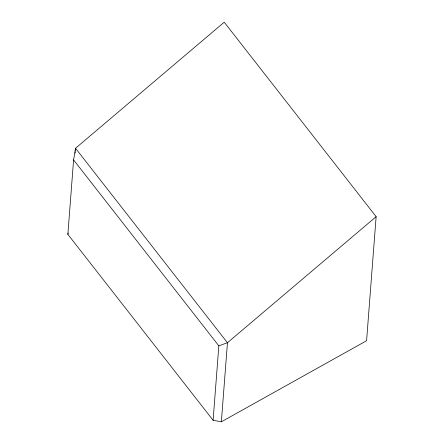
<?xml version="1.0" encoding="UTF-8"?>
<svg xmlns="http://www.w3.org/2000/svg" width="444" height="444" viewBox="0 0 444 444"><rect width="100%" height="100%" fill="white"/><g stroke="black" fill="none" stroke-linecap="round" stroke-linejoin="round"><path stroke-width="0.67" d="M67.865 234.354L73.593 159.923L75.53 148.274L224.22 22.2L376.135 216.666L366.589 340.72L221.367 421.8L213.103 420.274L67.865 234.354L68.154 233.078M75.164 153.086L75.269 151.709M75.375 150.338L75.53 148.274L227.45 342.74L221.367 421.8M213.103 420.274L218.831 345.843L73.593 159.923M376.135 216.666L227.45 342.74L218.831 345.843"/></g></svg>
